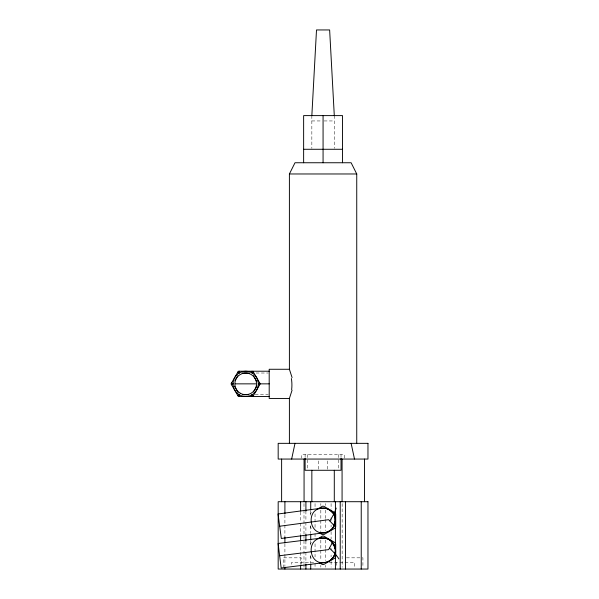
<?xml version="1.0" encoding="UTF-8"?>
<svg xmlns="http://www.w3.org/2000/svg" width="599" height="599" viewBox="0 0 599 599"><rect width="100%" height="100%" fill="white"/><g stroke="black" fill="none" stroke-linecap="round" stroke-linejoin="round"><path stroke-width="0.45" stroke-dasharray="3 2.25" d="M311.847 120.946L322.06 120.946M324.081 120.946L334.294 120.946M256.065 373.02L268.262 373.02M255.211 394.696L268.262 394.696M346.417 557.826L360.284 557.826M362.283 557.826L362.912 557.826L362.912 567.178M313.689 562.319L291.646 562.319L291.646 565.681M329.255 562.319L354.496 562.319L354.496 567.365M344.395 458.16L344.395 454.566L301.746 454.566L301.746 458.16M342.149 503.579L342.149 567.178M341.026 454.566L341.026 457.337M338.787 454.566L338.787 470.282M336.541 562.319L336.541 567.365M334.294 115.607L334.294 148.365M331.097 503.579L331.097 509.187M331.097 517.611L331.097 520.411M331.097 525.091L331.097 526.963M331.097 531.635L331.097 539.122M331.097 548.474L331.097 550.346M331.097 555.018L331.097 556.89M331.097 561.57L331.097 567.178M327.563 460.931L327.563 469.346M325.317 503.579L325.317 505.451M325.317 510.123L325.317 518.539M325.317 519.475L325.317 530.699M325.317 540.058L325.317 548.474M325.317 549.41L325.317 560.634M325.317 565.306L325.317 567.178M320.824 503.579L320.824 505.451M320.824 510.123L320.824 519.475M320.824 520.411L320.824 531.635M320.824 540.058L320.824 549.41M320.824 550.346L320.824 560.634M320.824 565.306L320.824 567.178M318.578 460.931L318.578 470.282M315.044 503.579L315.044 507.316M315.044 513.867L315.044 527.899M315.044 533.507L315.044 537.251M315.044 543.795L315.044 556.89M315.044 563.434L315.044 567.178M311.847 115.607L311.847 148.365M310.724 511.059L310.724 514.803M310.724 526.027L310.724 533.507M310.724 540.987L310.724 544.731M310.724 555.954L310.724 563.434M310.432 515.192L310.432 514.444A2.246 2.246 0 0 1 311.435 512.572M310.432 525.69L310.432 526.439A2.246 2.246 0 0 0 311.435 528.311M310.432 545.068L310.432 544.319A2.246 2.246 0 0 1 311.435 542.447M310.432 555.565L310.432 556.314A2.246 2.246 0 0 0 311.435 558.186M307.354 454.566L307.354 469.354M305.909 511.059L305.909 521.347M305.909 522.283L305.909 533.507M305.909 540.987L305.909 551.282M305.909 552.211L305.909 563.434M305.108 454.566L305.108 457.337M303.993 503.579L303.993 509.187M303.993 510.123L303.993 534.443M303.993 535.379L303.993 563.434M303.993 564.37L303.993 567.178M301.185 564.37L301.185 557.826L283.222 557.826L283.222 567.178M300.623 511.995L300.623 522.283M300.623 523.219L300.623 534.443M300.623 541.923L300.623 564.37M284.907 514.803L284.907 524.155M284.907 525.091L284.907 537.251M284.907 543.795L284.907 566.242"/><path stroke-width="0.9" d="M311.847 115.607L316.504 29.95L329.637 29.95L334.294 115.607M292.08 390.144L289.407 398.432L289.399 443.342M291.646 459.059L295.007 443.342M289.399 398.447L269.198 398.447L269.198 369.269L289.399 369.269L292.08 377.572M334.19 555.677C332.43 559.399 328.694 562.087 324.598 562.566L281.163 567.987L278.108 543.48L321.543 538.067L324.883 538.104L329.195 539.594L332.535 542.387L328.641 549.62L279.636 555.73M289.399 369.269L289.399 173.972L295.007 162.748L351.126 162.748L356.742 173.972L356.742 443.342M234.898 380.762L237.803 375.73M253.452 391.986L256.866 386.063M252.92 396.493L260.213 383.854L252.92 371.223M332.467 512.437C329.817 509.277 325.519 507.623 321.438 508.199L278.048 513.987L281.313 538.464L324.703 532.676L327.923 531.792L331.719 529.254L334.235 525.705L328.634 519.7L279.681 526.229M332.108 528.85C336.788 524.065 336.398 515.552 331.292 511.232M332.041 558.8C336.758 554.06 336.443 545.539 331.367 541.174M231.551 384.753L233.056 383.884M252.037 372.93L253.437 372.121M237.81 395.595L239.286 394.748A12.639 12.639 0 0 0 258.326 383.966L259.696 384.753M258.326 383.749L259.696 382.956M316.751 509.494L317.403 509.12M318.054 508.746L321.948 506.499A2.246 2.246 0 0 1 324.194 506.499L334.586 512.497A2.246 2.246 0 0 1 335.71 514.444L335.71 526.439A2.246 2.246 0 0 1 334.586 528.385L324.194 534.383A2.246 2.246 0 0 1 321.948 534.383L319.349 532.885M318.054 538.621L321.948 536.375A2.246 2.246 0 0 1 324.194 536.375L334.586 542.372A2.246 2.246 0 0 1 335.71 544.319L335.71 556.314A2.246 2.246 0 0 1 334.586 558.261L324.194 564.258A2.246 2.246 0 0 1 321.948 564.258L319.349 562.761M321.438 508.199C305.617 509.562 309.077 535.506 324.703 532.676M321.543 538.067C305.715 539.295 308.949 565.269 324.598 562.566M303.633 149.278L342.508 149.278M289.399 173.972L356.742 173.972M269.198 371.223L238.327 371.223L231.034 383.854L238.327 396.493L269.198 396.493M242.078 373.02L249.229 373.02M235.362 383.854L255.661 383.854M260.213 383.854L269.198 383.854M242.887 394.696L248.69 394.696M237.81 372.121L239.286 372.967M231.551 382.956L233.056 383.824M252.037 394.786L253.437 395.595M329.592 509.959L331.052 511.022M329.682 539.886L331.135 540.972M253.452 375.73L256.866 381.653M234.449 386.183L238.028 392.375M351.126 443.342L354.496 459.059M364.521 459.059L364.521 501.707M361.234 501.707L361.234 569.05M345.518 501.707L345.518 569.05M342.508 162.748L342.508 115.607L303.633 115.607L303.633 162.748M342.074 459.059L342.074 501.707M341.026 458.265L341.026 470.282L305.108 470.282L305.108 458.265M340.225 501.707L340.225 569.05M335.418 501.707L335.418 569.05M334.294 470.282L334.294 501.707M323.071 115.607L323.071 162.748M311.847 470.282L311.847 501.707M310.724 501.707L310.724 510.123M310.724 534.443L310.724 540.058M310.724 564.37L310.724 569.05M305.909 501.707L305.909 511.059M305.909 534.443L305.909 540.987M305.909 564.37L305.909 569.05M304.067 459.059L304.067 501.707M300.623 501.707L300.623 511.059M300.623 535.379L300.623 540.987M300.623 565.306L300.623 569.05M284.907 501.707L284.907 513.867M284.907 537.251L284.907 542.859M284.907 567.178L284.907 569.05M281.62 459.059L281.62 501.707M251.887 371.223L251.887 372.84M251.887 394.876L251.887 396.493M239.368 371.223L239.368 372.922M239.368 394.793L239.368 396.493M319.342 538.546A12.347 12.347 0 0 1 335.32 548.789A17.124 13.777 -7.6 0 1 334.811 555.812M335.32 548.789A12.347 12.347 0 0 1 322.344 562.641M329.555 548.167A17.124 3.497 43.6 0 1 338.907 558.919M331.809 542.754A17.124 12.968 11.1 0 1 334.991 548.804M291.376 378.508A13.597 4.56 88.1 0 1 291.646 389.567M319.237 508.701A12.347 12.347 0 0 1 335.215 518.24A12.347 12.347 0 0 1 323.595 532.773M333.029 512.145A17.124 13.777 -7.1 0 1 335.29 518.809M336.211 508.102A17.124 3.497 -58.3 0 1 329.892 520.868M334.991 518.876A17.124 12.968 -25.8 0 1 333.441 525.54M239.286 394.748A12.639 12.639 0 0 1 239.465 372.863A12.639 12.639 0 0 1 258.326 383.966M367.966 443.342L278.176 443.342L278.176 459.059L367.966 459.059L367.966 443.342M367.966 501.707L278.176 501.707L278.176 569.05L367.966 569.05L367.966 501.707M240.274 393.244A10.842 10.842 0 0 0 256.537 383.854A10.842 10.842 0 0 0 240.274 374.472A10.842 10.842 0 0 0 240.274 393.244"/></g></svg>
